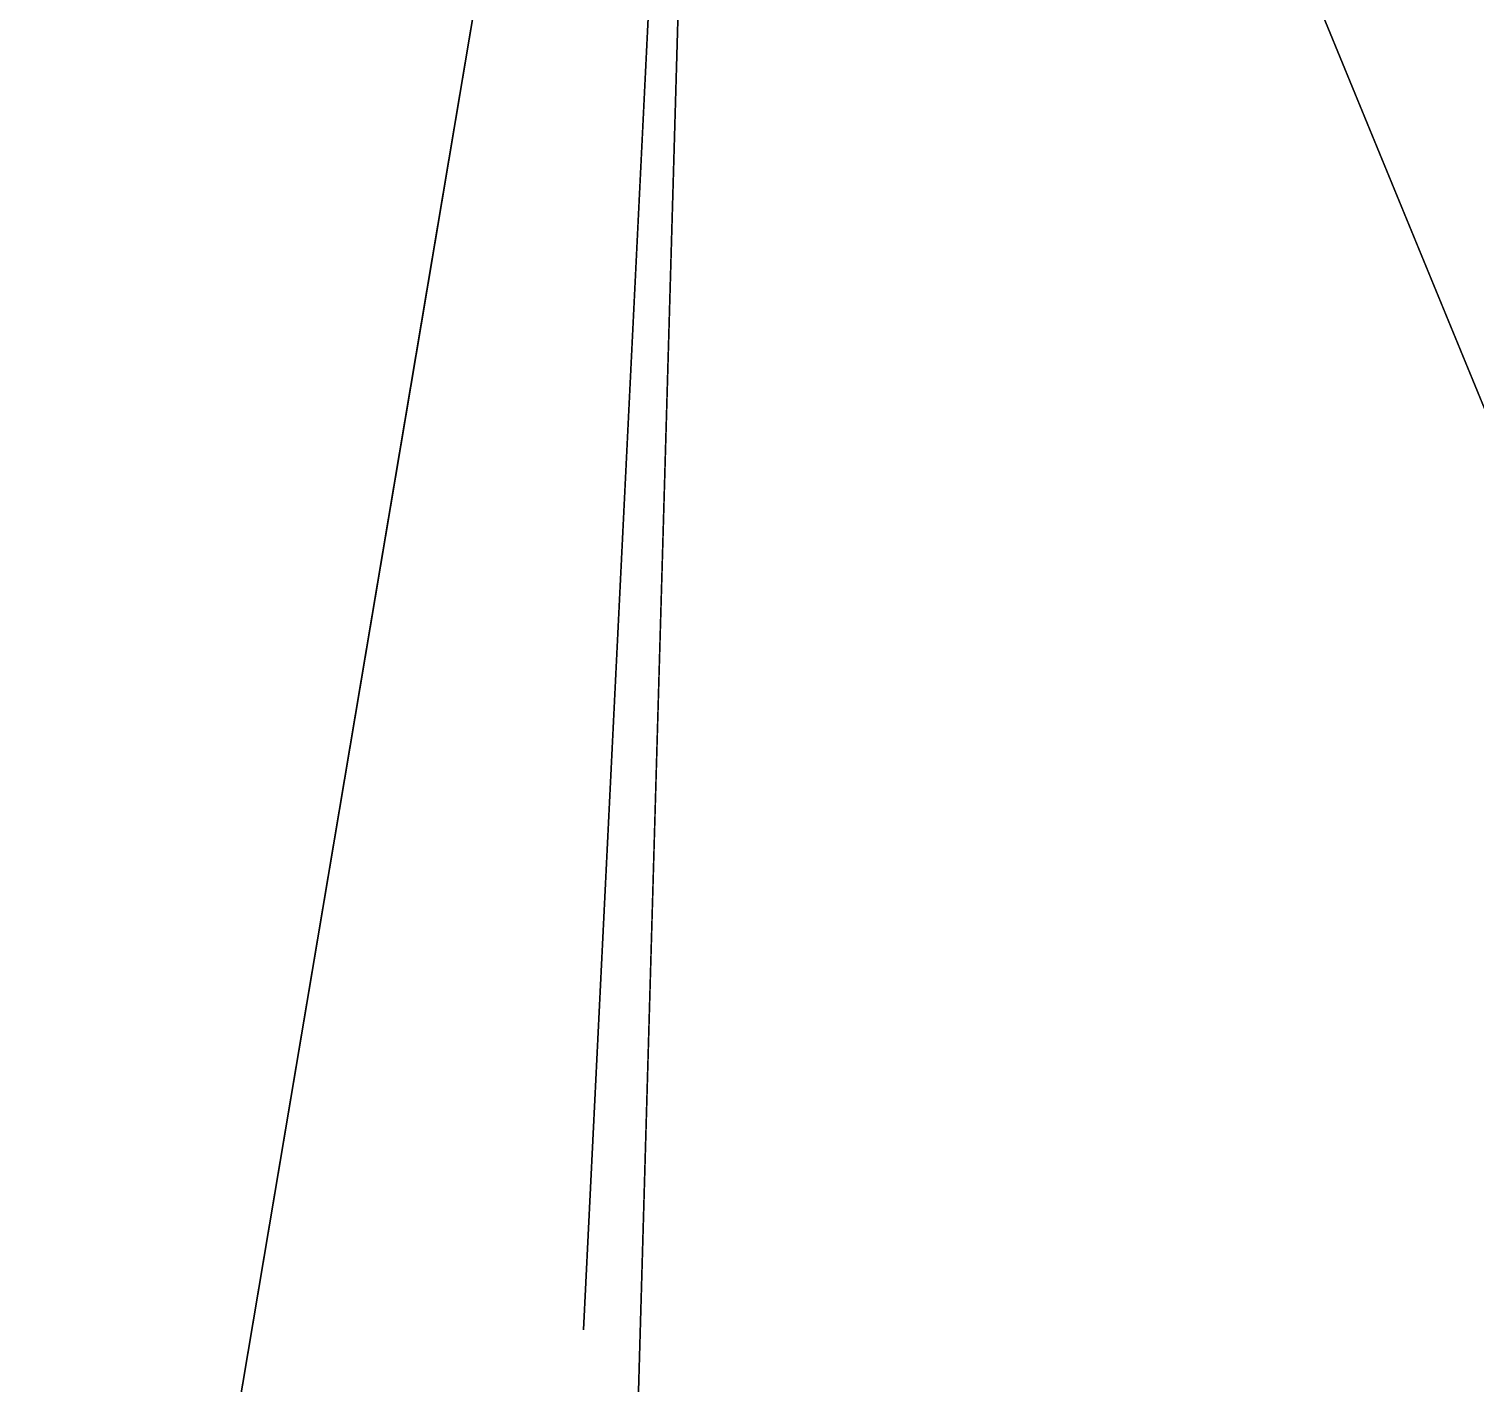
# Model space of a CAD drawing. Header units: millimetres. Extents: x -7906370 to 58235770, y -60992620 to 60.
# Drawn here: x -7906370 to 8629165, y -32411760 to -16931759 of the extents above; entities that cross this region are included whole.
import ezdxf

# ---------------------------------------------------------------- set-up
doc = ezdxf.new("R2010")
doc.units = ezdxf.units.MM
doc.layers.add('Image', color=7, linetype='Continuous')
picture_1 = doc.add_image_def('image1.jpg', size_in_pixel=(14666, 11006))
picture_2 = doc.add_image_def('image2.jpg', size_in_pixel=(14352, 10750))
picture_3 = doc.add_image_def('image3.jpg', size_in_pixel=(14448, 10842))
picture_4 = doc.add_image_def('image6.jpg', size_in_pixel=(13892, 10901))
picture_5 = doc.add_image_def('image8.jpg', size_in_pixel=(14559, 11110))
picture_6 = doc.add_image_def('image9.jpg', size_in_pixel=(14599, 11063))
picture_7 = doc.add_image_def('image10.jpg', size_in_pixel=(14576, 11112))

msp = doc.modelspace()

# ---------------------------------------------------------------- pictures from other files: only their frames are drawn
at = {"layer": 'Image'}
image = msp.add_image(picture_5, insert=(-308, -1828), size_in_units=(26994265, 20598795), rotation=-99.5612066, dxfattribs=at)
image.dxf.v_pixel = (-308.03641, -1828.30934)
image.dxf.flags = 7
image = msp.add_image(picture_1, insert=(-68, -2372), size_in_units=(34798704, 26113772), rotation=-91.6499708, dxfattribs=at)
image.dxf.v_pixel = (-68.38305, -2371.69947)
image.dxf.flags = 7
image = msp.add_image(picture_7, insert=(-61, -1238), size_in_units=(18066612, 13772395), rotation=-92.8133893, dxfattribs=at)
image.dxf.v_pixel = (-60.90095, -1237.91924)
image.dxf.flags = 7
image = msp.add_image(picture_3, insert=(730, -1235), size_in_units=(20734736, 15558720), rotation=-59.4143586, dxfattribs=at)
image.dxf.v_pixel = (730.16672, -1235.3949)
image.dxf.flags = 7
image = msp.add_image(picture_4, insert=(746, -1817), size_in_units=(27284899, 21409454), rotation=-67.6736461, dxfattribs=at)
image.dxf.v_pixel = (746.05177, -1816.77273)
image.dxf.flags = 7
image = msp.add_image(picture_6, insert=(1499, -2377), size_in_units=(41022557, 31085581), rotation=-57.7593338, dxfattribs=at)
image.dxf.v_pixel = (1498.983, -2376.63925)
image.dxf.flags = 7
image = msp.add_image(picture_2, insert=(2278, -1226), size_in_units=(37129363, 27809879), rotation=-28.2816527, dxfattribs=at)
image.dxf.v_pixel = (2278.16939, -1225.69764)
image.dxf.flags = 7

doc.saveas('drawing.dxf')
